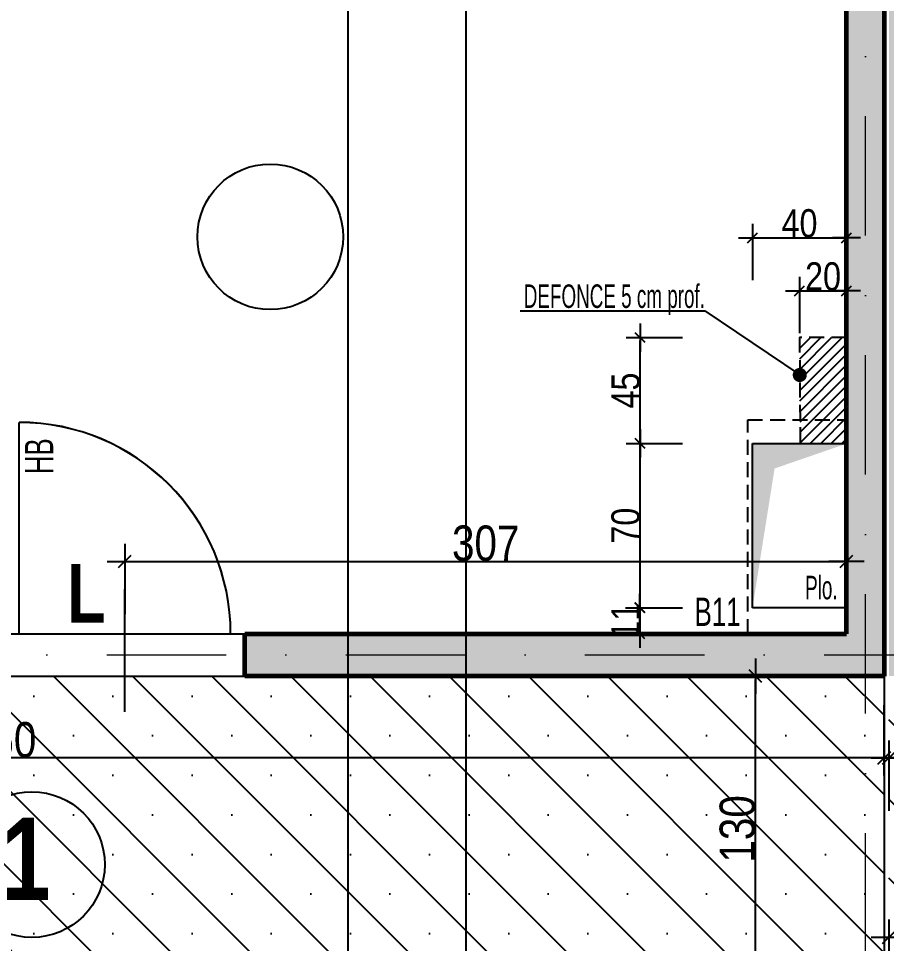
# Model space of a CAD drawing. Header units: millimetres. Extents: x 9051 to 35021, y -32652 to 0.
# Drawn here: x 29990.6 to 30359.8, y -29991 to -29597.4 of the extents above; entities that cross this region are included whole.
import ezdxf
from ezdxf.enums import TextEntityAlignment as Align

# ---------------------------------------------------------------- set-up
doc = ezdxf.new("R2010")
doc.units = ezdxf.units.MM
for name, pattern in [('CACHE', [9.525, 6.35, -3.175]), ('CACHEX2', [19.05, 12.7, -6.35]), ('TIRETPTX2', [50.8, 25.4, -12.7, 0, -12.7])]:
    doc.linetypes.add(name, pattern=pattern)
for name, color, linetype in [('01-Cad  2', 1, 'Continuous'), ('01_cote_gen', 4, 'Continuous'), ('01_linteaux', 2, 'Continuous'), ('01_murs_sup', 2, 'CACHEX2'), ('01_poch_murs', 253, 'Continuous'), ('01_resv', 32, 'Continuous'), ('01_texte', 230, 'Continuous'), ('AA_COTES', 2, 'Continuous')]:
    doc.layers.add(name, color=color, linetype=linetype)
doc.layers.add('01_murs_coup', color=5, linetype='Continuous', lineweight=60)
doc.layers.add('01_tram_axes', color=2, linetype='TIRETPTX2', lineweight=9)
doc.styles.add('ARIAL NA', font='ARIALN.TTF')
doc.styles.add('impact', font='impact.ttf')
doc.styles.add('STYLE2', font='ARIALN.TTF')
doc.dimstyles.new('JB50', dxfattribs={"dimscale": 0.1, "dimtxt": 150, "dimasz": 15, "dimexe": 0.1, "dimexo": 0.1, "dimgap": 0.09, "dimtad": 1, "dimdec": 1, "dimdsep": 46, "dimtxsty": 'STYLE2', "dimblk1": 'BOND_G', "dimblk2": 'BOND_D', "dimsah": 1, "dimcen": 1.5, "dimdle": 0.01, "dimse1": 1, "dimse2": 1, "dimclrd": 4, "dimclre": 2, "dimclrt": 6, "dimazin": 2, "dimtfac": 2.333333, "dimtdec": 1, "dimtix": 1, "dimtmove": 2, "dimatfit": 3, "dimldrblk": 'BOND_G', "dimfxl": 1, "dimtolj": 1, "dimtzin": 0, "dimarcsym": 0})
doc.dimstyles.new('JB50res', dxfattribs={"dimscale": 0.1, "dimtxt": 120, "dimasz": 12, "dimexe": 0.1, "dimexo": 0.1, "dimgap": 0.09, "dimtad": 1, "dimdec": 1, "dimdsep": 46, "dimtxsty": 'STYLE2', "dimblk1": 'BOND_G', "dimblk2": 'BOND_D', "dimsah": 1, "dimcen": 1.5, "dimdle": 0.01, "dimse1": 1, "dimse2": 1, "dimclrd": 4, "dimclre": 2, "dimclrt": 6, "dimazin": 2, "dimtfac": 2.333333, "dimtdec": 1, "dimtix": 1, "dimtmove": 2, "dimatfit": 3, "dimldrblk": 'BOND_G', "dimfxl": 1, "dimtolj": 1, "dimtzin": 0, "dimarcsym": 0})

# ---------------------------------------------------------------- blocks, each defined once
blk = doc.blocks.new('BOND_G')
at = {"layer": 'AA_COTES', "color": 0}
for p, q in [((0, -5), (0, 15)), ((5, 0), (-5, 0)), ((1.77, 1.77), (-1.77, -1.77))]:
    blk.add_line(p, q, dxfattribs=at)
blk = doc.blocks.new('BOND_D')
at = {"layer": 'AA_COTES', "color": 0}
for p, q in [((0, 5), (0, -15)), ((5, 0), (-5, 0)), ((-1.77, -1.77), (1.77, 1.77))]:
    blk.add_line(p, q, dxfattribs=at)
blk = doc.blocks.new('*D4331')
at = {"layer": '01_cote_gen', "color": 4, "lineweight": -2, "ltscale": 0.1, "transparency": 16777216}
blk.add_line((30037.34, -29828.41), (30341.34, -29828.41), dxfattribs=at)
at = {"layer": 'Defpoints', "color": 0, "ltscale": 0.1, "transparency": 16777216}
for p in [(30342.84, -29737.57), (30342.84, -29828.41), (30035.84, -29844.51)]:
    blk.add_point(p, dxfattribs=at)
at = {"layer": '01_cote_gen', "color": 4, "lineweight": -2, "ltscale": 0.1, "transparency": 16777216, "xscale": 1.5, "yscale": 1.5, "zscale": 1.5, "rotation": 180}
blk.add_blockref('BOND_G', (30035.84, -29828.41), dxfattribs=at)
at = {"layer": '01_cote_gen', "color": 4, "lineweight": -2, "ltscale": 0.1, "transparency": 16777216, "xscale": 1.5, "yscale": 1.5, "zscale": 1.5}
blk.add_blockref('BOND_D', (30342.84, -29828.41), dxfattribs=at)
at = {"layer": '01_cote_gen', "color": 6, "ltscale": 0.1, "transparency": 16777216, "insert": (30189.34, -29820.75), "char_height": 15, "attachment_point": 5, "style": 'STYLE2'}
blk.add_mtext('\\A1;307', dxfattribs=at)
blk = doc.blocks.new('*D4015')
at = {"layer": '01_cote_gen', "color": 4, "lineweight": -2, "ltscale": 0.1, "transparency": 16777216}
blk.add_line((30357.34, -29912.04), (29610.34, -29912.04), dxfattribs=at)
at = {"layer": 'Defpoints', "color": 0, "ltscale": 0.1, "transparency": 16777216}
for p in [(29608.84, -29894.24), (30358.84, -29908.46), (29608.84, -29912.04)]:
    blk.add_point(p, dxfattribs=at)
at = {"layer": '01_cote_gen', "color": 4, "lineweight": -2, "ltscale": 0.1, "transparency": 16777216, "xscale": 1.5, "yscale": 1.5, "zscale": 1.5, "rotation": 180}
blk.add_blockref('BOND_D', (29608.84, -29912.04), dxfattribs=at)
at = {"layer": '01_cote_gen', "color": 4, "lineweight": -2, "ltscale": 0.1, "transparency": 16777216, "xscale": 1.5, "yscale": 1.5, "zscale": 1.5}
blk.add_blockref('BOND_G', (30358.84, -29912.04), dxfattribs=at)
at = {"layer": '01_cote_gen', "color": 6, "ltscale": 0.1, "transparency": 16777216, "insert": (29983.84, -29904.38), "char_height": 15, "attachment_point": 5, "style": 'STYLE2'}
blk.add_mtext('\\A1;750', dxfattribs=at)
blk = doc.blocks.new('*D4016')
at = {"layer": '01_cote_gen', "color": 4, "lineweight": -2, "ltscale": 0.1, "transparency": 16777216}
for p, q in [((30357.34, -29912.04), (30355.84, -29912.04)), ((30360.84, -29912.04), (30358.84, -29912.04)), ((30362.34, -29912.04), (30363.84, -29912.04))]:
    blk.add_line(p, q, dxfattribs=at)
at = {"layer": 'Defpoints', "color": 0, "ltscale": 0.1, "transparency": 16777216}
for p in [(30358.84, -29899.43), (30360.84, -29899.43), (30358.84, -29912.04)]:
    blk.add_point(p, dxfattribs=at)
at = {"layer": '01_cote_gen', "color": 4, "lineweight": -2, "ltscale": 0.1, "transparency": 16777216, "xscale": 1.5, "yscale": 1.5, "zscale": 1.5}
blk.add_blockref('BOND_D', (30358.84, -29912.04), dxfattribs=at)
at = {"layer": '01_cote_gen', "color": 4, "lineweight": -2, "ltscale": 0.1, "transparency": 16777216, "xscale": 1.5, "yscale": 1.5, "zscale": 1.5, "rotation": 180}
blk.add_blockref('BOND_G', (30360.84, -29912.04), dxfattribs=at)
at = {"layer": '01_cote_gen', "color": 6, "ltscale": 0.1, "transparency": 16777216, "insert": (30367.56, -29921.46), "char_height": 15, "attachment_point": 5, "style": 'STYLE2'}
blk.add_mtext('\\A1;2', dxfattribs=at)
blk = doc.blocks.new('*D4335')
at = {"layer": '01_cote_gen', "color": 4, "lineweight": -2, "ltscale": 0.1, "transparency": 16777216}
blk.add_line((30362.34, -29988.32), (30664.34, -29988.32), dxfattribs=at)
at = {"layer": 'Defpoints', "color": 0, "ltscale": 0.1, "transparency": 16777216}
for p in [(30665.84, -29988.32), (30360.84, -29993.76), (30665.84, -29998.37)]:
    blk.add_point(p, dxfattribs=at)
at = {"layer": '01_cote_gen', "color": 4, "lineweight": -2, "ltscale": 0.1, "transparency": 16777216, "xscale": 1.5, "yscale": 1.5, "zscale": 1.5, "rotation": 180}
blk.add_blockref('BOND_G', (30360.84, -29988.32), dxfattribs=at)
at = {"layer": '01_cote_gen', "color": 4, "lineweight": -2, "ltscale": 0.1, "transparency": 16777216, "xscale": 1.5, "yscale": 1.5, "zscale": 1.5}
blk.add_blockref('BOND_D', (30665.84, -29988.32), dxfattribs=at)
at = {"layer": '01_cote_gen', "color": 6, "ltscale": 0.1, "transparency": 16777216, "insert": (30513.34, -29980.65), "char_height": 15, "attachment_point": 5, "style": 'STYLE2'}
blk.add_mtext('\\A1;305', dxfattribs=at)
blk = doc.blocks.new('*D4088')
at = {"layer": '01_cote_gen', "color": 4, "lineweight": -2, "ltscale": 0.1, "transparency": 16777216}
blk.add_line((30304.14, -30005.73), (30304.14, -29878.72), dxfattribs=at)
at = {"layer": 'Defpoints', "color": 0, "ltscale": 0.1, "transparency": 16777216}
for p in [(30304.14, -29877.22), (30324.3, -29877.22), (30318.42, -30007.23)]:
    blk.add_point(p, dxfattribs=at)
at = {"layer": '01_cote_gen', "color": 4, "lineweight": -2, "ltscale": 0.1, "transparency": 16777216, "xscale": 1.5, "yscale": 1.5, "zscale": 1.5}
for name, p, rotation in [('BOND_D', (30304.14, -29877.22), 90), ('BOND_G', (30304.14, -30007.23), 270)]:
    blk.add_blockref(name, p, dxfattribs=dict(at, rotation=rotation))
at = {"layer": '01_cote_gen', "color": 6, "ltscale": 0.1, "transparency": 16777216, "insert": (30296.47, -29942.22), "char_height": 15, "attachment_point": 5, "rotation": 90, "style": 'STYLE2'}
blk.add_mtext('\\A1;130', dxfattribs=at)
blk = doc.blocks.new('*D4346')
at = {"layer": '01_cote_gen', "color": 4, "lineweight": -2, "ltscale": 0.1, "transparency": 16777216}
blk.add_line((30362.34, -29912.04), (30752.34, -29912.04), dxfattribs=at)
at = {"layer": 'Defpoints', "color": 0, "ltscale": 0.1, "transparency": 16777216}
for p in [(30753.84, -29912.04), (30360.84, -29946.04), (30753.84, -29950.27)]:
    blk.add_point(p, dxfattribs=at)
at = {"layer": '01_cote_gen', "color": 4, "lineweight": -2, "ltscale": 0.1, "transparency": 16777216, "xscale": 1.5, "yscale": 1.5, "zscale": 1.5, "rotation": 180}
blk.add_blockref('BOND_G', (30360.84, -29912.04), dxfattribs=at)
at = {"layer": '01_cote_gen', "color": 4, "lineweight": -2, "ltscale": 0.1, "transparency": 16777216, "xscale": 1.5, "yscale": 1.5, "zscale": 1.5}
blk.add_blockref('BOND_D', (30753.84, -29912.04), dxfattribs=at)
at = {"layer": '01_cote_gen', "color": 6, "ltscale": 0.1, "transparency": 16777216, "insert": (30557.34, -29904.38), "char_height": 15, "attachment_point": 5, "style": 'STYLE2'}
blk.add_mtext('\\A1;393', dxfattribs=at)
blk = doc.blocks.new('*D4213')
at = {"layer": '01_resv', "color": 4, "lineweight": -2, "ltscale": 0.1, "transparency": 16777216}
for p, q in [((30254.84, -29847.01), (30254.84, -29845.81)), ((30254.84, -29848.21), (30254.84, -29859.23)), ((30254.84, -29860.43), (30254.84, -29861.63))]:
    blk.add_line(p, q, dxfattribs=at)
at = {"layer": 'Defpoints', "color": 0, "ltscale": 0.1, "transparency": 16777216}
for p in [(30316.96, -29848.21), (30254.84, -29859.23), (30316.96, -29859.23)]:
    blk.add_point(p, dxfattribs=at)
at = {"layer": '01_resv', "color": 4, "lineweight": -2, "ltscale": 0.1, "transparency": 16777216, "xscale": 1.2, "yscale": 1.2, "zscale": 1.2}
for name, p, rotation in [('BOND_G', (30254.84, -29848.21), 270), ('BOND_D', (30254.84, -29859.23), 90)]:
    blk.add_blockref(name, p, dxfattribs=dict(at, rotation=rotation))
at = {"layer": '01_resv', "color": 6, "ltscale": 0.1, "transparency": 16777216, "insert": (30248.81, -29853.72), "char_height": 12, "attachment_point": 5, "rotation": 90, "style": 'STYLE2'}
blk.add_mtext('\\A1;11', dxfattribs=at)
blk = doc.blocks.new('*D3850')
at = {"layer": '01_resv', "color": 4, "lineweight": -2, "ltscale": 0.1, "transparency": 16777216}
blk.add_line((30255.04, -29847.01), (30255.04, -29779.41), dxfattribs=at)
at = {"layer": 'Defpoints', "color": 0, "ltscale": 0.1, "transparency": 16777216}
for p in [(30255.04, -29778.21), (30310.64, -29778.21), (30264.83, -29848.21)]:
    blk.add_point(p, dxfattribs=at)
at = {"layer": '01_resv', "color": 4, "lineweight": -2, "ltscale": 0.1, "transparency": 16777216, "xscale": 1.2, "yscale": 1.2, "zscale": 1.2}
for name, p, rotation in [('BOND_D', (30255.04, -29778.21), 90), ('BOND_G', (30255.04, -29848.21), 270)]:
    blk.add_blockref(name, p, dxfattribs=dict(at, rotation=rotation))
at = {"layer": '01_resv', "color": 6, "ltscale": 0.1, "transparency": 16777216, "insert": (30248.9, -29813.21), "char_height": 12, "attachment_point": 5, "rotation": 90, "style": 'STYLE2'}
blk.add_mtext('\\A1;70', dxfattribs=at)
blk = doc.blocks.new('*D3851')
at = {"layer": '01_resv', "color": 4, "lineweight": -2, "ltscale": 0.1, "transparency": 16777216}
blk.add_line((30304.01, -29690.76), (30341.64, -29690.76), dxfattribs=at)
at = {"layer": 'Defpoints', "color": 0, "ltscale": 0.1, "transparency": 16777216}
for p in [(30342.84, -29690.76), (30342.84, -29737.14), (30302.81, -29743.33)]:
    blk.add_point(p, dxfattribs=at)
at = {"layer": '01_resv', "color": 4, "lineweight": -2, "ltscale": 0.1, "transparency": 16777216, "xscale": 1.2, "yscale": 1.2, "zscale": 1.2, "rotation": 180}
blk.add_blockref('BOND_G', (30302.81, -29690.76), dxfattribs=at)
at = {"layer": '01_resv', "color": 4, "lineweight": -2, "ltscale": 0.1, "transparency": 16777216, "xscale": 1.2, "yscale": 1.2, "zscale": 1.2}
blk.add_blockref('BOND_D', (30342.84, -29690.76), dxfattribs=at)
at = {"layer": '01_resv', "color": 6, "ltscale": 0.1, "transparency": 16777216, "insert": (30322.83, -29684.63), "char_height": 12, "attachment_point": 5, "style": 'STYLE2'}
blk.add_mtext('\\A1;40', dxfattribs=at)
blk = doc.blocks.new('*D4269')
at = {"layer": '01_cote_gen', "color": 4, "lineweight": -2, "transparency": 16777216}
blk.add_line((30255.04, -29777.01), (30255.04, -29734.41), dxfattribs=at)
at = {"layer": 'Defpoints', "color": 0, "transparency": 16777216}
for p in [(30255.04, -29733.21), (30322.84, -29733.21), (30313.49, -29778.21)]:
    blk.add_point(p, dxfattribs=at)
at = {"layer": '01_cote_gen', "color": 4, "lineweight": -2, "transparency": 16777216, "xscale": 1.2, "yscale": 1.2, "zscale": 1.2}
for name, p, rotation in [('BOND_D', (30255.04, -29733.21), 90), ('BOND_G', (30255.04, -29778.21), 270)]:
    blk.add_blockref(name, p, dxfattribs=dict(at, rotation=rotation))
at = {"layer": '01_cote_gen', "color": 6, "transparency": 16777216, "insert": (30248.92, -29755.71), "char_height": 12, "attachment_point": 5, "rotation": 90, "style": 'STYLE2'}
blk.add_mtext('\\A1;45', dxfattribs=at)
blk = doc.blocks.new('*D4270')
at = {"layer": '01_cote_gen', "color": 4, "lineweight": -2, "transparency": 16777216}
blk.add_line((30324.04, -29713.35), (30341.64, -29713.35), dxfattribs=at)
at = {"layer": 'Defpoints', "color": 0, "transparency": 16777216}
for p in [(30342.84, -29713.35), (30342.84, -29722.28), (30322.84, -29733.21)]:
    blk.add_point(p, dxfattribs=at)
at = {"layer": '01_cote_gen', "color": 4, "lineweight": -2, "transparency": 16777216, "xscale": 1.2, "yscale": 1.2, "zscale": 1.2, "rotation": 180}
blk.add_blockref('BOND_G', (30322.84, -29713.35), dxfattribs=at)
at = {"layer": '01_cote_gen', "color": 4, "lineweight": -2, "transparency": 16777216, "xscale": 1.2, "yscale": 1.2, "zscale": 1.2}
blk.add_blockref('BOND_D', (30342.84, -29713.35), dxfattribs=at)
at = {"layer": '01_cote_gen', "color": 6, "transparency": 16777216, "insert": (30332.84, -29707.21), "char_height": 12, "attachment_point": 5, "style": 'STYLE2'}
blk.add_mtext('\\A1;20', dxfattribs=at)

msp = doc.modelspace()

# ---------------------------------------------------------------- hatches: boundary and pattern name
at = {"layer": '01_murs_sup', "ltscale": 0.1}
h = msp.add_hatch(dxfattribs=at)
h.set_pattern_fill('DASH', color=256, scale=2.5, angle=135)
h.set_pattern_definition([(135, (1661.767, 4701.774), (-11.2253202, 9e-16), [7.9375, -7.9375])])
h.paths.add_polyline_path([(28990.84, -29266.23), (29087.84, -29266.23), (29087.84, -29250.23), (28974.84, -29250.23), (28974.84, -29722.23), (28990.84, -29722.23)])
h.paths.add_polyline_path([(29608.84, -29266.23), (29687.84, -29266.23), (29687.84, -29250.23), (29608.84, -29250.23), (29608.84, -29050.23), (29590.84, -29050.23), (29590.84, -29250.23), (29487.84, -29250.23), (29487.84, -29266.23), (29590.84, -29266.23), (29590.84, -29911.24), (29608.84, -29911.24), (29608.84, -29877.24), (29984.84, -29877.24), (29984.84, -29859.21), (29608.84, -29859.23)])
h.paths.add_polyline_path([(29387.84, -29250.23), (29287.84, -29250.23), (29287.84, -29266.23), (29387.84, -29266.23)])
h.paths.add_polyline_path([(30087.84, -29250.23), (29887.84, -29250.23), (29887.84, -29266.23), (30087.84, -29266.23)])
h.paths.add_polyline_path([(30358.84, -29050.23), (30342.84, -29050.23), (30342.84, -29250.23), (30342.84, -29250.23), (30187.84, -29250.23), (30187.84, -29266.23), (30342.84, -29266.23), (30342.84, -29859.23), (30086.84, -29859.23), (30086.84, -29877.23), (30358.84, -29877.21)])
at = {"layer": '01_poch_murs', "ltscale": 0.1}
h = msp.add_hatch(color=256, dxfattribs=at)
h.dxf.hatch_style = 1
h.paths.add_polyline_path([(29608.84, -29552.29), (29590.84, -29552.29), (29590.84, -29250.23), (29487.84, -29250.23), (29487.84, -29266.23), (29590.84, -29266.23), (29590.84, -29911.24), (29608.84, -29911.24), (29608.84, -29877.24), (29984.84, -29877.24), (29984.84, -29859.21), (29608.84, -29859.23), (29608.84, -29266.23), (29687.84, -29266.23), (29687.84, -29250.23), (29608.84, -29250.23)])
h.paths.add_polyline_path([(29387.84, -29250.23), (29287.84, -29250.23), (29287.84, -29266.23), (29387.84, -29266.23)])
h.paths.add_polyline_path([(29087.84, -29250.23), (28974.84, -29250.23), (28974.84, -29722.23), (28990.84, -29722.23), (28990.84, -29266.23), (29087.84, -29266.23)])
h.paths.add_polyline_path([(30358.84, -29552.29), (30342.84, -29552.29), (30342.84, -29250.23), (30187.84, -29250.23), (30187.84, -29266.23), (30342.84, -29266.23), (30342.84, -29859.23), (30086.84, -29859.23), (30086.84, -29877.23), (30358.84, -29877.21)])
h.paths.add_polyline_path([(30087.84, -29250.23), (29887.84, -29250.23), (29887.84, -29266.23), (30087.84, -29266.23)])
h.paths.add_polyline_path([(30017.84, -30022.21), (29919.84, -30022.21), (29919.84, -30040.21), (29982.84, -30040.21), (29982.84, -30203.21), (29757.84, -30203.21), (29757.84, -30040.21), (29817.84, -30040.21), (29817.84, -30022.21), (29737.84, -30022.21), (29737.84, -30443.21), (29963.8, -30443.21), (29963.8, -30608.21), (29738.84, -30608.21), (29738.84, -30792.21), (29756.84, -30792.21), (29756.84, -30628.21), (29983.8, -30628.21), (29983.8, -30400.22), (30342.84, -30400.21), (30342.84, -30673.23), (30358.84, -30673.23), (30358.84, -30022.21), (30119.84, -30022.21), (30119.84, -30040.21), (30342.84, -30040.21), (30342.84, -30380.21), (30002.84, -30380.21), (30002.84, -30040.21), (30017.84, -30040.21)])
h.paths.add_polyline_path([(29982.84, -30223.21), (29982.84, -30313.21), (29757.84, -30313.21), (29757.84, -30223.21)], flags=16)
h.paths.add_polyline_path([(29982.84, -30333.21), (29982.84, -30380.21), (29963.8, -30380.21), (29963.8, -30423.21), (29757.84, -30423.21), (29757.84, -30333.21)], flags=16)
h.paths.add_polyline_path([(29608.84, -30013.24), (29590.84, -30013.24), (29590.84, -30077.23), (28990.84, -30077.23), (28990.84, -29822.23), (28974.84, -29822.23), (28974.84, -30222.23), (28990.84, -30222.23), (28990.84, -30095.23), (29590.84, -30095.23), (29590.84, -30501.22), (29608.84, -30501.22)])
h.paths.add_polyline_path([(29608.84, -30603.22), (29590.84, -30603.22), (29590.87, -30889.23), (28990.87, -30889.23), (28990.84, -30827.23), (28974.84, -30827.23), (28974.84, -31118.23), (28990.84, -31118.23), (28990.87, -30907.23), (29590.87, -30907.23), (29590.84, -31112.23), (29631.84, -31112.23), (29631.84, -31094.23), (29608.84, -31094.23)])
h.paths.add_polyline_path([(29756.84, -30894.21), (29738.84, -30894.21), (29738.84, -31094.23), (29733.84, -31094.23), (29733.84, -31112.23), (29738.84, -31112.23), (29738.84, -31503.22), (29507.84, -31503.22), (29507.84, -31521.22), (29738.84, -31521.22), (29738.84, -31679.23), (29978.84, -31679.23), (29978.84, -31943.23), (29723.84, -31943.23), (29723.84, -31943.23), (30056.84, -31943.23), (30056.84, -31943.23), (29994.84, -31943.23), (29994.84, -31679.23), (30012.84, -31679.23), (30012.84, -31663.23), (29756.84, -31663.23)])
h.paths.add_polyline_path([(30358.84, -30773.23), (30342.84, -30773.23), (30342.84, -31017.23), (30358.84, -31017.23)])
h.paths.add_polyline_path([(30621.84, -30618.23), (30376.84, -30618.23), (30376.84, -30025.23), (30612.84, -30025.23), (30612.84, -30007.23), (30360.84, -30007.23), (30360.84, -30634.23), (30621.84, -30634.23)])
h.paths.add_polyline_path([(30820.84, -30618.23), (30721.84, -30618.23), (30721.84, -30634.23), (30820.84, -30634.23)])
h.paths.add_polyline_path([(31156.84, -30618.23), (30920.84, -30618.23), (30920.84, -30634.23), (31156.84, -30634.23)])
h.paths.add_polyline_path([(31399.84, -30541.86), (31383.84, -30541.86), (31383.84, -30618.23), (31256.84, -30618.23), (31256.84, -30634.23), (31399.84, -30634.23)])
h.paths.add_polyline_path([(31399.84, -30517.23), (31383.84, -30517.23), (31383.84, -30541.86), (31399.84, -30541.86)])
h.paths.add_polyline_path([(31399.84, -30221.23), (31383.84, -30221.23), (31383.84, -30317.23), (31399.84, -30317.23)])
h.paths.add_polyline_path([(31400.33, -29763.27), (31384.33, -29763.27), (31383.84, -29933.23), (30957.84, -29933.23), (30957.84, -29868.23), (30937.84, -29868.23), (30937.84, -29933.23), (30771.84, -29933.23), (30771.84, -29859.23), (30714.84, -29859.23), (30714.84, -29877.23), (30753.84, -29877.23), (30753.84, -30007.23), (30714.84, -30007.23), (30714.84, -30025.23), (30771.84, -30025.23), (30771.84, -29951.23), (30937.84, -29951.23), (30937.84, -30016.23), (30957.84, -30016.23), (30957.84, -29951.23), (31383.84, -29951.23), (31383.84, -30121.23), (31399.84, -30121.23)])
h.paths.add_polyline_path([(31399.84, -29517.23), (31383.84, -29517.23), (31384.33, -29663.27), (31400.33, -29663.27)])
h.paths.add_polyline_path([(31399.84, -29250.23), (31262.84, -29250.23), (31262.84, -29266.23), (31383.84, -29266.23), (31383.84, -29317.23), (31399.84, -29317.23)])
h.paths.add_polyline_path([(30586.84, -29250.23), (30360.84, -29250.23), (30360.84, -29877.23), (30612.84, -29877.23), (30612.84, -29859.23), (30376.84, -29859.23), (30376.84, -29266.23), (30586.84, -29266.23)])
h.paths.add_polyline_path([(30844.84, -29250.23), (30686.84, -29250.23), (30686.84, -29266.23), (30844.84, -29266.23)])
h.paths.add_polyline_path([(31162.84, -29250.23), (30944.84, -29250.23), (30944.84, -29266.23), (31162.84, -29266.23)])
h = msp.add_hatch(dxfattribs=at)
h.set_pattern_fill('SACNCR', color=256, scale=10, angle=90)
h.set_pattern_definition([(135, (9050.619, -5453.817), (-16.83798, -16.83798), []), (135, (9050.619, -5436.98), (-16.83798, -16.83798), [0, -23.8125])])
edge = h.paths.add_edge_path()
edge.add_arc((29649.18, -30337.54), 30.98, 0, 360)
h.paths.add_polyline_path([(30358.84, -29877.21), (30083.84, -29877.23), (30083.84, -29877.24), (29981.84, -29877.24), (29608.84, -29877.24), (29608.84, -29911.24), (29608.84, -30013.24), (29608.84, -30501.22), (29608.84, -30603.22), (29608.84, -31094.23), (29631.84, -31094.23), (29733.84, -31094.23), (29738.84, -31094.23), (29738.84, -30894.21), (29738.84, -30792.21), (29738.84, -30608.21), (29760.8, -30608.21), (29760.8, -30443.21), (29737.84, -30443.21), (29737.84, -30022.21), (29817.84, -30022.21), (29919.84, -30022.21), (30017.84, -30022.21), (30119.84, -30022.21), (30358.84, -30022.21)])
edge = h.paths.add_edge_path()
edge.add_arc((30488.23, -29938.39), 30.98, 0, 360)
h.paths.add_polyline_path([(30753.84, -30007.23), (30753.84, -29877.23), (30627.84, -29877.23), (30360.84, -29877.23), (30360.84, -30007.23), (30627.84, -30007.23)])
at = {"layer": '01_resv', "linetype": 'CACHE'}
h = msp.add_hatch(dxfattribs=at)
h.set_pattern_fill('ANSI31', color=256)
h.set_pattern_definition([(45, (20548.3542, -34160.0948), (-2.245064, 2.245064), [])])
h.paths.add_polyline_path([(30342.84, -29778.21), (30342.84, -29733.21), (30322.84, -29733.21), (30323.15, -29778.21)])

# ---------------------------------------------------------------- linework, layer by layer
at = {"layer": '01-Cad  2'}
for p, q in [((30130.83, -32652.24), (30130.83, -28452.24)), ((30180.83, -28502.24), (30180.83, -32602.24))]:
    msp.add_line(p, q, dxfattribs=at)
at = {"layer": '01_linteaux', "ltscale": 0.1}
for p, q in [((29990.84, -29859.24), (29990.84, -29769.24)), ((29990.84, -29859.27), (29990.84, -29769.27)), ((30035.84, -29892.35), (30035.84, -29840.21)), ((30035.84, -29892.39), (30035.84, -29840.24)), ((29984.84, -29859.21), (30086.84, -29859.21)), ((29984.84, -29877.24), (30086.84, -29877.24)), ((30358.84, -29877.21), (30358.84, -30022.21))]:
    msp.add_line(p, q, dxfattribs=at)
for centre in [(29990.84, -29859.24), (29990.84, -29859.27)]:
    msp.add_arc(centre, 90, 0, 90, dxfattribs=at)
at = {"layer": '01_murs_coup'}
for p, q in [((30358.84, -29050.23), (30358.84, -29877.21)), ((30342.84, -29859.23), (30342.84, -29266.23)), ((30086.84, -29877.23), (30086.84, -29859.23)), ((30086.84, -29859.23), (30342.84, -29859.23)), ((30358.84, -29877.21), (30086.84, -29877.23))]:
    msp.add_line(p, q, dxfattribs=at)
at = {"layer": '01_murs_sup', "ltscale": 2}
for p, q in [((30358.84, -29050.23), (30358.84, -29877.21)), ((30342.84, -29859.23), (30342.84, -29266.23)), ((30086.84, -29877.23), (30086.84, -29859.23)), ((30086.84, -29859.23), (30342.84, -29859.23)), ((30358.84, -29877.21), (30086.84, -29877.23))]:
    msp.add_line(p, q, dxfattribs=at)
at = {"layer": '01_resv', "linetype": 'CACHE'}
for p, q in [((30342.84, -29733.21), (30322.84, -29733.21)), ((30322.84, -29733.21), (30323.15, -29778.21)), ((30342.84, -29778.21), (30342.84, -29733.21)), ((30300.81, -29768.2), (30342.84, -29768.2)), ((30300.81, -29859.27), (30300.81, -29768.2)), ((30323.15, -29778.21), (30342.84, -29778.21))]:
    msp.add_line(p, q, dxfattribs=at)
at = {"layer": '01_resv', "ltscale": 0.1}
for p, q in [((30302.81, -29848.21), (30302.81, -29778.21)), ((30302.81, -29778.21), (30343.11, -29778.21)), ((30343.11, -29778.21), (30343.11, -29848.21)), ((30343.11, -29778.21), (30343.11, -29848.21)), ((30343.11, -29848.21), (30302.81, -29848.21))]:
    msp.add_line(p, q, dxfattribs=at)
msp.add_solid([(30302.81, -29848.21), (30302.81, -29778.21), (30312.23, -29788.88)], dxfattribs=at)
at = {"layer": '01_resv', "linetype": 'CACHE'}
msp.add_solid([(30302.81, -29778.21), (30343.11, -29778.21), (30312.23, -29788.88)], dxfattribs=at)
at = {"layer": '01_texte'}
for p, q in [((30203.96, -29721.74), (30282.51, -29721.74)), ((30282.51, -29721.74), (30322.95, -29749.09))]:
    msp.add_line(p, q, dxfattribs=at)
at = {"layer": '01_texte', "const_width": 3}
msp.add_lwpolyline([(30321.45, -29749.09, 1), (30324.45, -29749.09, 1)], format="xyb", close=True, dxfattribs=at)
at = {"layer": '01_texte'}
for centre in [(30097.71, -29690.31), (29996.31, -29957.41)]:
    msp.add_circle(centre, 30.98, dxfattribs=at)
at = {"layer": '01_tram_axes', "color": 253, "ltscale": 2}
for p, q in [((30350.84, -32130.59), (30350.84, -28537.67)), ((28604.36, -29868.23), (32589.64, -29868.23))]:
    msp.add_line(p, q, dxfattribs=at)

# ---------------------------------------------------------------- texts
at = {"layer": '01_texte', "style": 'STYLE2'}
for s, height, width, p in [('DEFONCE 5 cm prof.', 10, 0.7, (30205.54, -29720.56)), ('Plo.', 10, 0.7, (30325.23, -29844.53)), ('B11', 12, 0.8, (30278.21, -29855.86))]:
    msp.add_text(s, height=height, dxfattribs=dict(at, width=width)).set_placement(p)
at = {"layer": '01_texte', "style": 'ARIAL NA', "width": 0.8}
msp.add_text('HB', height=12, rotation=90, dxfattribs=at).set_placement((30005.36, -29791.32))
at = {"layer": '01_texte', "style": 'impact'}
msp.add_text('L', height=25, dxfattribs=at).set_placement((30019.47, -29861.98), align=Align.BOTTOM_CENTER)
msp.add_text('1', height=35, dxfattribs=at).set_placement((29993.75, -29954.97), align=Align.MIDDLE_CENTER)

# ---------------------------------------------------------------- dimensions: what is measured, and where the dimension line sits
at = {"layer": '01_cote_gen'}
dim = msp.add_linear_dim(base=(30342.84, -29713.35), p1=(30322.84, -29733.21), p2=(30342.84, -29722.28), dimstyle='JB50res', dxfattribs=at)
dim.commit()
dim.dimension.update_dxf_attribs({"geometry": '*D4270', "text_midpoint": (30332.84, -29707.21)})
dim = msp.add_linear_dim(base=(30255.04, -29733.21), p1=(30313.49, -29778.21), p2=(30322.84, -29733.21), angle=90, dimstyle='JB50res', dxfattribs=at)
dim.commit()
dim.dimension.update_dxf_attribs({"geometry": '*D4269', "text_midpoint": (30248.92, -29755.71)})
at = {"layer": '01_cote_gen', "ltscale": 0.1}
for base, p1, p2, picture, middle in [((30342.84, -29828.41), (30035.84, -29844.51), (30342.84, -29737.57), '*D4331', (30189.34, -29820.75)), ((29608.84, -29912.04), (30358.84, -29908.46), (29608.84, -29894.24), '*D4015', (29983.84, -29904.38)), ((30753.84, -29912.04), (30360.84, -29946.04), (30753.84, -29950.27), '*D4346', (30557.34, -29904.38)), ((30665.84, -29988.32), (30360.84, -29993.76), (30665.84, -29998.37), '*D4335', (30513.34, -29980.65))]:
    dim = msp.add_linear_dim(base=base, p1=p1, p2=p2, dimstyle='JB50', dxfattribs=at)
    dim.commit()
    dim.dimension.update_dxf_attribs({"geometry": picture, "text_midpoint": middle})
dim = msp.add_linear_dim(base=(30304.14, -29877.22), p1=(30318.42, -30007.23), p2=(30324.3, -29877.22), angle=90, dimstyle='JB50', dxfattribs=at)
dim.commit()
dim.dimension.update_dxf_attribs({"geometry": '*D4088', "text_midpoint": (30296.47, -29942.22)})
dim = msp.add_linear_dim(base=(30358.84, -29912.04), p1=(30360.84, -29899.43), p2=(30358.84, -29899.43), dimstyle='JB50', dxfattribs=at)
dim.commit()
dim.dimension.update_dxf_attribs({"geometry": '*D4016', "text_midpoint": (30367.56, -29921.46), "dimtype": 160})
at = {"layer": '01_resv', "ltscale": 0.1}
dim = msp.add_linear_dim(base=(30342.84, -29690.76), p1=(30302.81, -29743.33), p2=(30342.84, -29737.14), dimstyle='JB50res', dxfattribs=at)
dim.commit()
dim.dimension.update_dxf_attribs({"geometry": '*D3851', "text_midpoint": (30322.83, -29684.63)})
for base, p1, p2, picture, middle in [((30255.04, -29778.21), (30264.83, -29848.21), (30310.64, -29778.21), '*D3850', (30248.9, -29813.21)), ((30254.84, -29859.23), (30316.96, -29848.21), (30316.96, -29859.23), '*D4213', (30248.81, -29853.72))]:
    dim = msp.add_linear_dim(base=base, p1=p1, p2=p2, angle=90, dimstyle='JB50res', dxfattribs=at)
    dim.commit()
    dim.dimension.update_dxf_attribs({"geometry": picture, "text_midpoint": middle})

doc.saveas('drawing.dxf')
